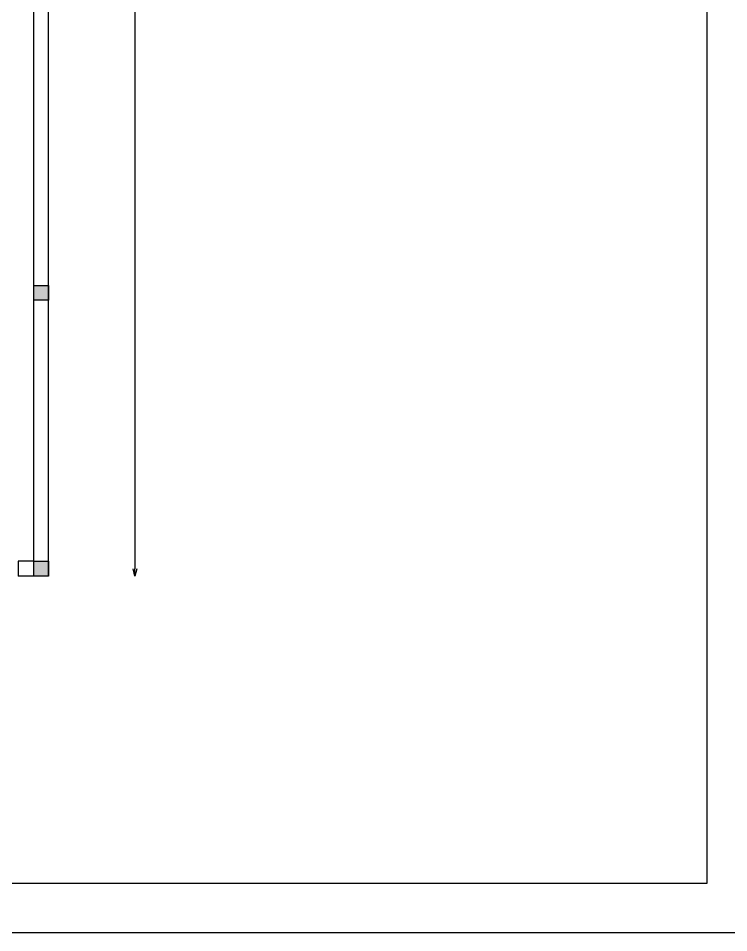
# Model space of a CAD drawing. Header units: inches. Extents: x -1482 to -895, y -39 to 122.
# Drawn here: x -1454.09 to -1444.44, y 46.15 to 58.58 of the extents above; entities that cross this region are included whole.
import ezdxf

# ---------------------------------------------------------------- set-up
doc = ezdxf.new("R2010")
doc.units = ezdxf.units.IN
doc.header["$MEASUREMENT"] = 0
doc.header["$PDMODE"] = 3
doc.layers.get('Defpoints').update_dxf_attribs({"lineweight": 15})
doc.layers.add('KADR', color=5, linetype='Continuous')
doc.layers.add('nama', color=252, linetype='Continuous')
doc.styles.add('COLI', font='TIMES.TTF', dxfattribs={"height": 0.25})
doc.dimstyles.new('111', dxfattribs={"dimscale": 0, "dimtxt": 0.2, "dimasz": 0.1, "dimexe": 0.2, "dimexo": 0.5, "dimgap": 0.1, "dimtad": 1, "dimlfac": 1, "dimzin": 0, "dimdsep": 46, "dimtxsty": 'COLI', "dimblk1": 'OPEN30', "dimblk2": 'OPEN30', "dimsah": 1, "dimcen": 0, "dimse1": 1, "dimse2": 1, "dimclrd": 252, "dimclre": 1, "dimclrt": 1, "dimadec": 0, "dimazin": 0, "dimtfac": 0.5, "dimtix": 1, "dimtofl": 0, "dimtmove": 2, "dimatfit": 3, "dimldrblk": 'OPEN30', "dimfxl": 1, "dimtolj": 1, "dimtzin": 0, "dimlwd": 5, "dimarcsym": 0})

# ---------------------------------------------------------------- blocks, each defined once
blk = doc.blocks.new('_Open30')
at = {"color": 0, "linetype": 'ByBlock', "lineweight": -2}
for p, q in [((-1, 0.27), (0, 0)), ((0, 0), (-1, -0.27)), ((0, 0), (-1, 0))]:
    blk.add_line(p, q, dxfattribs=at)
blk = doc.blocks.new('*D597')
at = {"color": 252, "lineweight": 5, "ltscale": 0.3, "transparency": 16777216}
blk.add_line((-1452.507, 80.898), (-1452.507, 51.098), dxfattribs=at)
at = {"layer": 'Defpoints', "color": 0, "ltscale": 0.3, "transparency": 16777216}
for p in [(-1453.634, 80.998), (-1453.684, 50.998), (-1452.507, 50.998)]:
    blk.add_point(p, dxfattribs=at)
at = {"color": 252, "lineweight": 5, "ltscale": 0.3, "transparency": 16777216, "xscale": 0.1, "yscale": 0.1, "zscale": 0.1}
for p, rotation in [((-1452.507, 80.998), 90), ((-1452.507, 50.998), 270)]:
    blk.add_blockref('_Open30', p, dxfattribs=dict(at, rotation=rotation))
at = {"color": 1, "ltscale": 0.3, "transparency": 16777216, "insert": (-1452.734, 65.998), "char_height": 0.25, "attachment_point": 5, "rotation": 90, "style": 'COLI'}
blk.add_mtext('\\A1;30.00', dxfattribs=at)
blk = doc.blocks.new('A$C2CD672AE')
blk.add_hatch(color=0).paths.add_polyline_path([(0.2, 0.2), (0, 0.2), (0, 0), (0.2, 0)])
at = {"color": 0}
blk.add_lwpolyline([(0, 0.2), (0.2, 0.2), (0.2, 0), (0, 0)], close=True, dxfattribs=at)

msp = doc.modelspace()

# ---------------------------------------------------------------- linework, layer by layer
at = {"color": 252, "ltscale": 0.3}
for p, q in [((-1453.8836, 51.1979), (-1453.8836, 62.9979)), ((-1453.6836, 50.9979), (-1453.6836, 62.9979)), ((-1453.8836, 51.1979), (-1454.0933, 51.1979)), ((-1454.0933, 51.1979), (-1454.0933, 50.9979)), ((-1453.6836, 50.9979), (-1454.0933, 50.9979))]:
    msp.add_line(p, q, dxfattribs=at)
at = {"layer": 'KADR'}
msp.add_lwpolyline([(-1444.7343, 46.8196), (-1471.4735, 46.8196), (-1471.4735, 85.38), (-1444.7343, 85.38)], close=True, dxfattribs=at)
at = {"layer": 'nama', "linetype": 'ByBlock'}
msp.add_lwpolyline([(-1472.1865, 86.0478), (-1444.1411, 86.0478), (-1444.1411, 46.1518), (-1472.1865, 46.1518)], close=True, dxfattribs=at)

# ---------------------------------------------------------------- block references
at = {"color": 0, "rotation": 90}
for p in [(-1453.6836, 54.7479), (-1453.6836, 50.9979)]:
    msp.add_blockref('A$C2CD672AE', p, dxfattribs=at)

# ---------------------------------------------------------------- dimensions: what is measured, and where the dimension line sits
at = {"ltscale": 0.3}
dim = msp.add_linear_dim(base=(-1452.5067, 50.9979), p1=(-1453.6336, 80.9979), p2=(-1453.6836, 50.9979), angle=90, dimstyle='111', override={"dimscale": 1}, dxfattribs=at)
dim.commit()
dim.dimension.update_dxf_attribs({"geometry": '*D597', "text_midpoint": (-1452.7342, 65.9979)})

doc.saveas('drawing.dxf')
